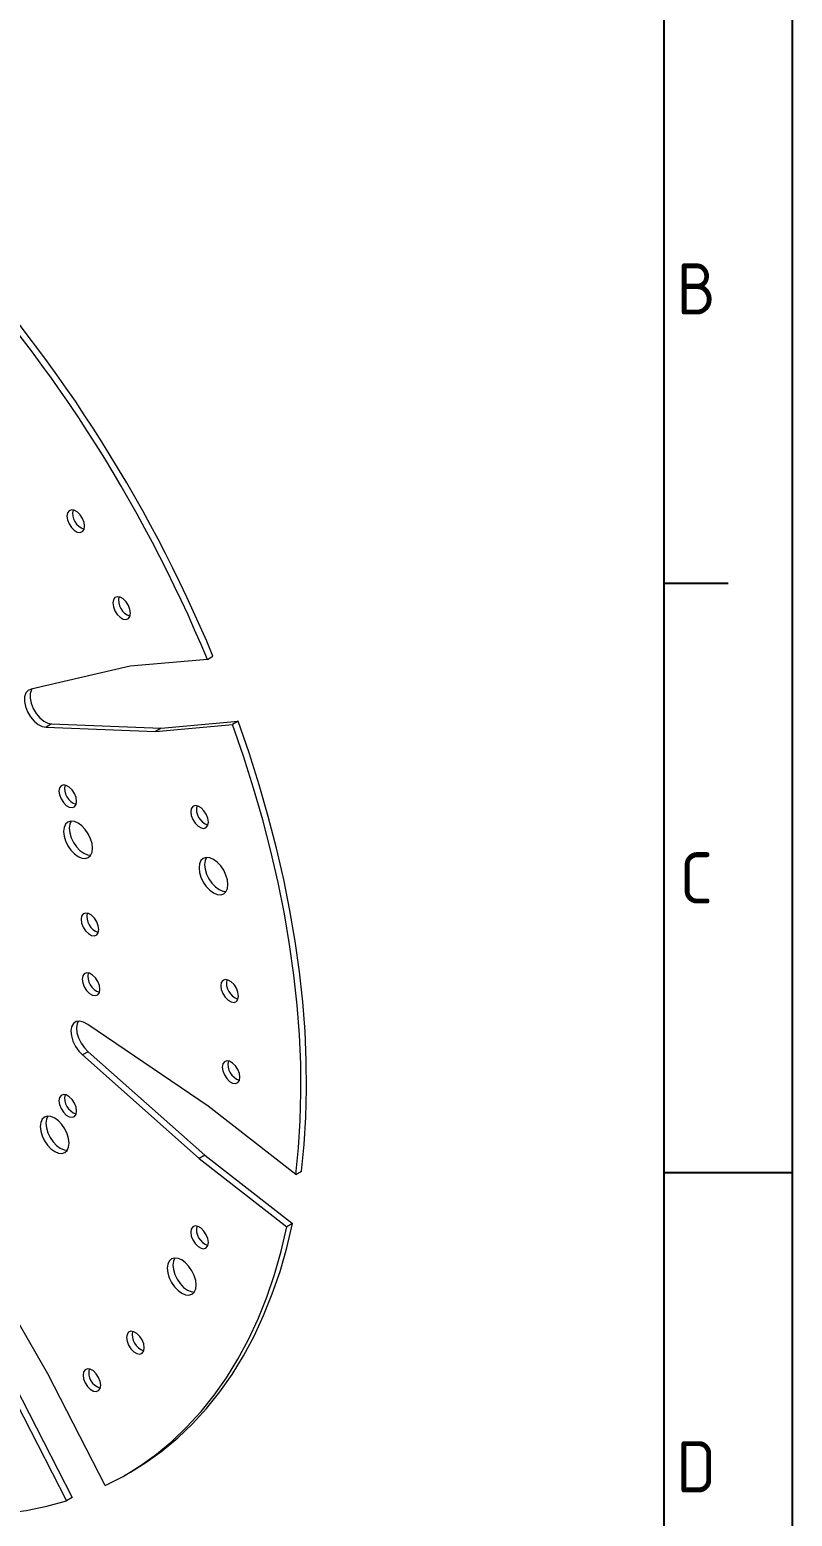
# Model space of a CAD drawing. Header units: millimetres. Extents: x 764 to 1780, y 1208 to 1927.
# Drawn here: x 1636.2 to 1780.4, y 1502.6 to 1783.7 of the extents above; entities that cross this region are included whole.
import ezdxf
from ezdxf.enums import TextEntityAlignment as Align

# ---------------------------------------------------------------- set-up
doc = ezdxf.new("R2010")
doc.units = ezdxf.units.MM
doc.linetypes.add('ACAD_ISO05W100', pattern=[33, 24, -3, 0, -3, 0, -3])
doc.layers.add('AM_BOR', color=2, linetype='ACAD_ISO05W100', lineweight=35)
doc.styles.add('ACISOTS', font='isocp.shx', dxfattribs={"height": 1})

# ---------------------------------------------------------------- blocks, each defined once
blk = doc.blocks.new('A3 ZTL')
blk.add_line((401.17, 9.78), (401.17, 280.82))
at = {"layer": 'AM_BOR', "color": 135, "linetype": 'Continuous', "lineweight": 25}
blk.add_line((410.96, 290.61), (410.96, 0), dxfattribs=at)
at = {"layer": 'AM_BOR', "color": 135, "lineweight": 25}
for p, q in [((406.07, 190.31), (401.17, 190.31)), ((401.17, 145.3), (410.96, 145.3))]:
    blk.add_line(p, q, dxfattribs=at)
at = {"layer": 'AM_BOR', "color": 135, "lineweight": 25, "style": 'ACISOTS'}
for s, p in [('B', (403.62, 212.82)), ('C', (403.62, 167.81)), ('D', (403.62, 122.8))]:
    blk.add_text(s, height=3.91, dxfattribs=at).set_placement(p, align=Align.MIDDLE)

msp = doc.modelspace()

# ---------------------------------------------------------------- linework, layer by layer
at = {"color": 7, "linetype": 'Continuous', "lineweight": 15}
for p, q in [((1669.807, 1664.611), (1655.223, 1663.307)), ((1669.807, 1664.611), (1670.867, 1665.224)), ((1655.223, 1663.307), (1636.512, 1658.98)), ((1661.044, 1651.617), (1675.64, 1652.922)), ((1675.64, 1652.922), (1674.58, 1652.309)), ((1640.356, 1652.42), (1639.295, 1651.807)), ((1639.295, 1651.807), (1659.984, 1651.004)), ((1640.356, 1652.42), (1661.044, 1651.617)), ((1659.984, 1651.004), (1674.58, 1652.309)), ((1661.044, 1651.617), (1659.984, 1651.004)), ((1669.938, 1580.154), (1647.184, 1595.588)), ((1647.278, 1590.429), (1646.217, 1589.817)), ((1646.217, 1589.817), (1668.267, 1570.266)), ((1647.278, 1590.429), (1669.327, 1570.878)), ((1686.522, 1567.203), (1669.938, 1580.154)), ((1669.327, 1570.878), (1668.267, 1570.266)), ((1668.267, 1570.266), (1684.865, 1557.304)), ((1669.327, 1570.878), (1685.925, 1557.916)), ((1686.522, 1567.203), (1687.583, 1567.815)), ((1639.652, 1529.523), (1623.501, 1557.497)), ((1685.925, 1557.916), (1684.865, 1557.304)), ((1650.477, 1508.377), (1639.652, 1529.523)), ((1632.331, 1526.676), (1643.165, 1505.513)), ((1633.392, 1527.288), (1644.225, 1506.125)), ((1654.195, 1510.334), (1655.256, 1510.946)), ((1644.225, 1506.125), (1643.165, 1505.513))]:
    msp.add_line(p, q, dxfattribs=at)
at = {"color": 7, "linetype": 'Continuous', "lineweight": 15, "flags": 128}
for points in [[(1646.591, 1689.786), (1646.49, 1690.504), (1646.2, 1691.252), (1645.756, 1691.939), (1645.211, 1692.483), (1644.631, 1692.818), (1644.085, 1692.903), (1643.641, 1692.729), (1643.351, 1692.316), (1643.25, 1691.715), (1643.351, 1690.997), (1643.641, 1690.249), (1644.085, 1689.562), (1644.631, 1689.018), (1645.211, 1688.683), (1645.756, 1688.598), (1646.2, 1688.772), (1646.49, 1689.184), (1646.591, 1689.786)], [(1655.27, 1673.348), (1655.169, 1674.065), (1654.879, 1674.813), (1654.435, 1675.5), (1653.89, 1676.044), (1653.31, 1676.379), (1652.764, 1676.465), (1652.32, 1676.291), (1652.03, 1675.878), (1651.929, 1675.276), (1652.03, 1674.558), (1652.32, 1673.811), (1652.764, 1673.123), (1653.31, 1672.58), (1653.89, 1672.245), (1654.435, 1672.159), (1654.879, 1672.333), (1655.169, 1672.746), (1655.27, 1673.348)], [(1636.512, 1658.98), (1635.916, 1658.75), (1635.48, 1658.259), (1635.238, 1657.546), (1635.21, 1656.666), (1635.398, 1655.687), (1635.786, 1654.686), (1636.345, 1653.741), (1637.031, 1652.925), (1637.791, 1652.301), (1638.566, 1651.919), (1639.295, 1651.807)], [(1636.625, 1659.006), (1636.54, 1658.872), (1636.299, 1658.158), (1636.271, 1657.278), (1636.458, 1656.3), (1636.847, 1655.299), (1637.406, 1654.353), (1638.092, 1653.537), (1638.852, 1652.913), (1639.627, 1652.531), (1640.356, 1652.42)], [(1687.583, 1567.815), (1688.104, 1572.859), (1688.435, 1578.033), (1688.576, 1583.328), (1688.525, 1588.734), (1688.285, 1594.245), (1687.854, 1599.849), (1687.234, 1605.537), (1686.425, 1611.301), (1685.429, 1617.129), (1684.248, 1623.014), (1682.883, 1628.944), (1681.337, 1634.91), (1679.613, 1640.901), (1677.713, 1646.909), (1675.64, 1652.922)], [(1686.522, 1567.203), (1687.043, 1572.247), (1687.374, 1577.421), (1687.515, 1582.715), (1687.465, 1588.122), (1687.224, 1593.632), (1686.793, 1599.236), (1686.173, 1604.925), (1685.364, 1610.688), (1684.368, 1616.517), (1683.187, 1622.402), (1681.822, 1628.332), (1680.277, 1634.298), (1678.552, 1640.289), (1676.652, 1646.296), (1674.58, 1652.309)], [(1645.079, 1637.762), (1644.978, 1638.48), (1644.688, 1639.227), (1644.244, 1639.914), (1643.699, 1640.458), (1643.118, 1640.793), (1642.573, 1640.879), (1642.129, 1640.705), (1641.839, 1640.292), (1641.738, 1639.69), (1641.839, 1638.972), (1642.129, 1638.225), (1642.573, 1637.538), (1643.118, 1636.994), (1643.699, 1636.659), (1644.244, 1636.573), (1644.688, 1636.747), (1644.978, 1637.16), (1645.079, 1637.762)], [(1669.996, 1633.85), (1669.896, 1634.568), (1669.606, 1635.316), (1669.161, 1636.003), (1668.616, 1636.547), (1668.036, 1636.882), (1667.491, 1636.967), (1667.046, 1636.793), (1666.756, 1636.38), (1666.655, 1635.779), (1666.756, 1635.061), (1667.046, 1634.313), (1667.491, 1633.626), (1668.036, 1633.082), (1668.616, 1632.747), (1669.161, 1632.661), (1669.606, 1632.836), (1669.896, 1633.248), (1669.996, 1633.85)], [(1648.084, 1628.906), (1647.991, 1629.776), (1647.718, 1630.694), (1647.284, 1631.598), (1646.718, 1632.426), (1646.06, 1633.121), (1645.353, 1633.637), (1644.646, 1633.937), (1643.987, 1634.003), (1643.421, 1633.828), (1642.987, 1633.425), (1642.715, 1632.822), (1642.621, 1632.06), (1642.715, 1631.19), (1642.987, 1630.272), (1643.421, 1629.368), (1643.987, 1628.54), (1644.646, 1627.845), (1645.353, 1627.329), (1646.06, 1627.029), (1646.718, 1626.963), (1647.284, 1627.138), (1647.718, 1627.541), (1647.991, 1628.144), (1648.084, 1628.906)], [(1644.026, 1634.006), (1643.775, 1633.435), (1643.682, 1632.672), (1643.775, 1631.802), (1644.048, 1630.884), (1644.482, 1629.98), (1645.048, 1629.152), (1645.706, 1628.457), (1646.413, 1627.941), (1647.12, 1627.641), (1647.74, 1627.573)], [(1673.697, 1622.045), (1673.604, 1622.915), (1673.331, 1623.834), (1672.897, 1624.737), (1672.331, 1625.565), (1671.673, 1626.26), (1670.966, 1626.776), (1670.259, 1627.077), (1669.6, 1627.142), (1669.034, 1626.967), (1668.6, 1626.564), (1668.328, 1625.961), (1668.234, 1625.199), (1668.328, 1624.329), (1668.6, 1623.411), (1669.034, 1622.507), (1669.6, 1621.679), (1670.259, 1620.984), (1670.966, 1620.468), (1671.673, 1620.168), (1672.331, 1620.102), (1672.897, 1620.277), (1673.331, 1620.68), (1673.604, 1621.283), (1673.697, 1622.045)], [(1669.639, 1627.145), (1669.388, 1626.574), (1669.295, 1625.811), (1669.388, 1624.941), (1669.661, 1624.023), (1670.095, 1623.119), (1670.661, 1622.291), (1671.319, 1621.596), (1672.026, 1621.08), (1672.733, 1620.78), (1673.353, 1620.712)], [(1649.267, 1613.532), (1649.166, 1614.25), (1648.876, 1614.998), (1648.431, 1615.685), (1647.886, 1616.229), (1647.306, 1616.564), (1646.761, 1616.649), (1646.316, 1616.475), (1646.026, 1616.062), (1645.925, 1615.461), (1646.026, 1614.743), (1646.316, 1613.995), (1646.761, 1613.308), (1647.306, 1612.764), (1647.886, 1612.429), (1648.431, 1612.344), (1648.876, 1612.518), (1649.166, 1612.93), (1649.267, 1613.532)], [(1649.478, 1602.218), (1649.377, 1602.936), (1649.087, 1603.683), (1648.643, 1604.371), (1648.098, 1604.914), (1647.517, 1605.249), (1646.972, 1605.335), (1646.528, 1605.161), (1646.238, 1604.748), (1646.137, 1604.146), (1646.238, 1603.429), (1646.528, 1602.681), (1646.972, 1601.994), (1647.517, 1601.45), (1648.098, 1601.115), (1648.643, 1601.029), (1649.087, 1601.203), (1649.377, 1601.616), (1649.478, 1602.218)], [(1675.682, 1600.951), (1675.581, 1601.669), (1675.291, 1602.417), (1674.847, 1603.104), (1674.302, 1603.648), (1673.722, 1603.983), (1673.176, 1604.069), (1672.732, 1603.894), (1672.442, 1603.482), (1672.341, 1602.88), (1672.442, 1602.162), (1672.732, 1601.414), (1673.176, 1600.727), (1673.722, 1600.183), (1674.302, 1599.848), (1674.847, 1599.763), (1675.291, 1599.937), (1675.581, 1600.35), (1675.682, 1600.951)], [(1647.184, 1595.588), (1646.407, 1596.04), (1645.66, 1596.226), (1645, 1596.133), (1644.48, 1595.767), (1644.139, 1595.158), (1644.004, 1594.353), (1644.086, 1593.414), (1644.378, 1592.414), (1644.857, 1591.432), (1645.487, 1590.543), (1646.217, 1589.817)], [(1645.421, 1596.225), (1645.2, 1595.771), (1645.065, 1594.965), (1645.147, 1594.026), (1645.438, 1593.026), (1645.918, 1592.044), (1646.547, 1591.155), (1647.278, 1590.429)], [(1675.969, 1585.589), (1675.869, 1586.307), (1675.578, 1587.055), (1675.134, 1587.742), (1674.589, 1588.286), (1674.009, 1588.621), (1673.464, 1588.706), (1673.019, 1588.532), (1672.729, 1588.119), (1672.628, 1587.518), (1672.729, 1586.8), (1673.019, 1586.052), (1673.464, 1585.365), (1674.009, 1584.821), (1674.589, 1584.486), (1675.134, 1584.401), (1675.578, 1584.575), (1675.869, 1584.987), (1675.969, 1585.589)], [(1645.079, 1579.219), (1644.978, 1579.937), (1644.688, 1580.685), (1644.244, 1581.372), (1643.699, 1581.916), (1643.118, 1582.251), (1642.573, 1582.336), (1642.129, 1582.162), (1641.839, 1581.749), (1641.738, 1581.148), (1641.839, 1580.43), (1642.129, 1579.682), (1642.573, 1578.995), (1643.118, 1578.451), (1643.699, 1578.116), (1644.244, 1578.031), (1644.688, 1578.205), (1644.978, 1578.617), (1645.079, 1579.219)], [(1643.665, 1573.137), (1643.572, 1574.007), (1643.299, 1574.925), (1642.865, 1575.829), (1642.3, 1576.657), (1641.641, 1577.352), (1640.934, 1577.868), (1640.227, 1578.168), (1639.569, 1578.234), (1639.003, 1578.059), (1638.569, 1577.656), (1638.296, 1577.053), (1638.203, 1576.291), (1638.296, 1575.421), (1638.569, 1574.502), (1639.003, 1573.599), (1639.569, 1572.771), (1640.227, 1572.075), (1640.934, 1571.56), (1641.641, 1571.259), (1642.3, 1571.194), (1642.865, 1571.369), (1643.299, 1571.771), (1643.572, 1572.375), (1643.665, 1573.137)], [(1639.608, 1578.237), (1639.357, 1577.665), (1639.264, 1576.903), (1639.357, 1576.033), (1639.63, 1575.115), (1640.064, 1574.211), (1640.629, 1573.383), (1641.288, 1572.688), (1641.995, 1572.172), (1642.702, 1571.872), (1643.321, 1571.803)], [(1650.477, 1508.377), (1653.851, 1510.137), (1657.091, 1512.13), (1660.191, 1514.354), (1663.147, 1516.805), (1665.952, 1519.479), (1668.603, 1522.371), (1671.095, 1525.476), (1673.424, 1528.789), (1675.585, 1532.306), (1677.576, 1536.018), (1679.393, 1539.922), (1681.033, 1544.009), (1682.493, 1548.273), (1683.771, 1552.707), (1684.865, 1557.304)], [(1655.256, 1510.946), (1658.152, 1512.743), (1661.252, 1514.967), (1664.207, 1517.418), (1667.013, 1520.091), (1669.664, 1522.983), (1672.155, 1526.088), (1674.484, 1529.402), (1676.646, 1532.918), (1678.637, 1536.631), (1680.454, 1540.534), (1682.094, 1544.621), (1683.554, 1548.885), (1684.832, 1553.32), (1685.925, 1557.916)], [(1669.996, 1554.362), (1669.896, 1555.08), (1669.606, 1555.827), (1669.161, 1556.515), (1668.616, 1557.058), (1668.036, 1557.393), (1667.491, 1557.479), (1667.046, 1557.305), (1666.756, 1556.892), (1666.655, 1556.29), (1666.756, 1555.573), (1667.046, 1554.825), (1667.491, 1554.138), (1668.036, 1553.594), (1668.616, 1553.259), (1669.161, 1553.173), (1669.606, 1553.347), (1669.896, 1553.76), (1669.996, 1554.362)], [(1667.697, 1546.323), (1667.604, 1547.193), (1667.332, 1548.111), (1666.898, 1549.015), (1666.332, 1549.843), (1665.673, 1550.538), (1664.966, 1551.054), (1664.259, 1551.354), (1663.601, 1551.419), (1663.035, 1551.245), (1662.601, 1550.842), (1662.328, 1550.239), (1662.235, 1549.476), (1662.328, 1548.606), (1662.601, 1547.688), (1663.035, 1546.784), (1663.601, 1545.957), (1664.259, 1545.261), (1664.966, 1544.746), (1665.673, 1544.445), (1666.332, 1544.38), (1666.898, 1544.555), (1667.332, 1544.957), (1667.604, 1545.56), (1667.697, 1546.323)], [(1663.64, 1551.422), (1663.389, 1550.851), (1663.296, 1550.089), (1663.389, 1549.219), (1663.662, 1548.301), (1664.096, 1547.397), (1664.661, 1546.569), (1665.32, 1545.874), (1666.027, 1545.358), (1666.734, 1545.058), (1667.353, 1544.989)], [(1657.866, 1534.456), (1657.766, 1535.174), (1657.476, 1535.922), (1657.031, 1536.609), (1656.486, 1537.153), (1655.906, 1537.488), (1655.361, 1537.574), (1654.916, 1537.4), (1654.626, 1536.987), (1654.525, 1536.385), (1654.626, 1535.667), (1654.916, 1534.92), (1655.361, 1534.232), (1655.906, 1533.689), (1656.486, 1533.354), (1657.031, 1533.268), (1657.476, 1533.442), (1657.766, 1533.855), (1657.866, 1534.456)], [(1649.627, 1527.358), (1649.527, 1528.076), (1649.236, 1528.824), (1648.792, 1529.511), (1648.247, 1530.055), (1647.667, 1530.39), (1647.121, 1530.476), (1646.677, 1530.302), (1646.387, 1529.889), (1646.286, 1529.287), (1646.387, 1528.569), (1646.677, 1527.822), (1647.121, 1527.134), (1647.667, 1526.59), (1648.247, 1526.256), (1648.792, 1526.17), (1649.236, 1526.344), (1649.527, 1526.757), (1649.627, 1527.358)], [(1578.537, 1515.659), (1583.186, 1513.311), (1587.819, 1511.191), (1592.428, 1509.304), (1597.005, 1507.652), (1601.544, 1506.239), (1606.037, 1505.065), (1610.475, 1504.134), (1614.851, 1503.447), (1619.159, 1503.005), (1623.391, 1502.809), (1627.539, 1502.859), (1631.598, 1503.155), (1635.559, 1503.697), (1639.417, 1504.483), (1643.165, 1505.513)]]:
    msp.add_lwpolyline(points, dxfattribs=at)
at = {"color": 7, "linetype": 'Continuous', "lineweight": 15}
for centre, radius, start, end in [((1419.531, 1560.52), 271.059, 22.58285, 43.20078), ((1420.592, 1561.132), 271.059, 22.58285, 43.20078), ((1647.475, 1692.225), 3.149, 167.89887, 252.09576), ((1656.154, 1675.786), 3.149, 167.89887, 252.09576), ((1645.962, 1640.2), 3.149, 167.89887, 252.09576), ((1670.88, 1636.289), 3.149, 167.89887, 252.09576), ((1650.15, 1615.971), 3.149, 167.89887, 252.09576), ((1650.361, 1604.656), 3.149, 167.89887, 252.09576), ((1676.565, 1603.39), 3.149, 167.89887, 252.09576), ((1676.853, 1588.028), 3.149, 167.89887, 252.09576), ((1645.962, 1581.658), 3.149, 167.89887, 252.09576), ((1670.88, 1556.8), 3.149, 167.89887, 252.09576), ((1658.75, 1536.895), 3.149, 167.89887, 252.09576), ((1650.511, 1529.797), 3.149, 167.89887, 252.09576)]:
    msp.add_arc(centre, radius, start, end, dxfattribs=at)

# ---------------------------------------------------------------- block references
at = {"linetype": 'ByBlock', "lineweight": 0, "xscale": 2.47426245, "yscale": 2.47426245, "zscale": 2.47426245}
msp.add_blockref('A3 ZTL', (763.615, 1208.106), dxfattribs=at)

doc.saveas('drawing.dxf')
